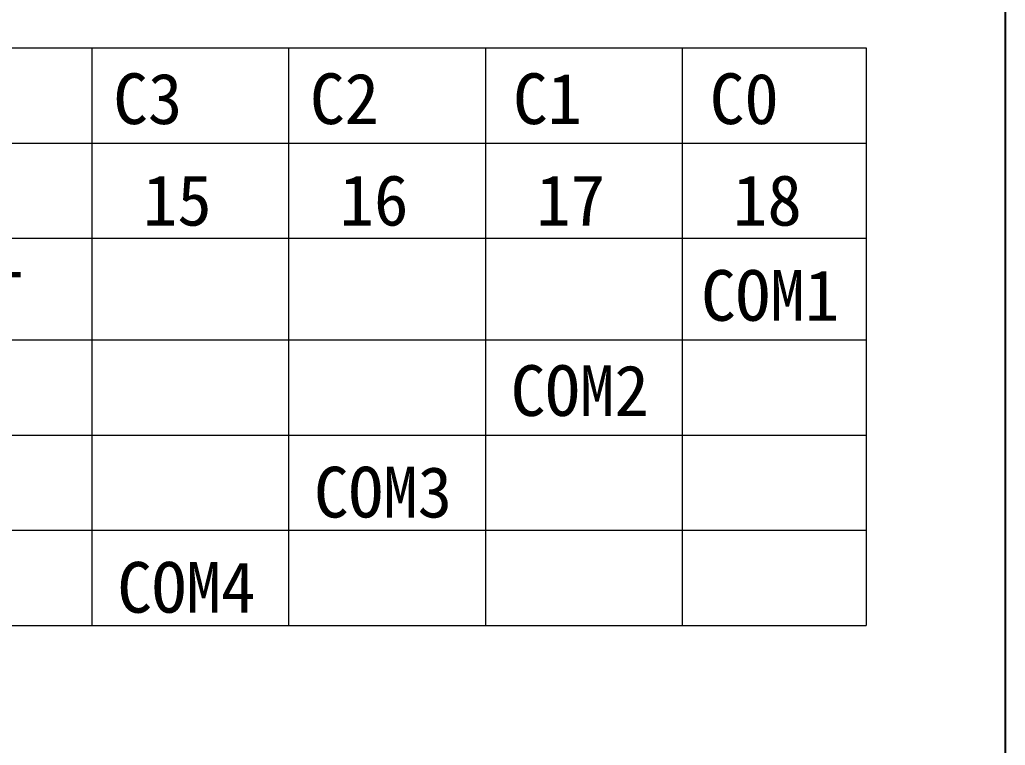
# Model space of a CAD drawing. Header units: millimetres. Extents: x 538 to 2776, y 409 to 1056.
# Drawn here: x 956.18 to 988.79, y 432.58 to 456.58 of the extents above; entities that cross this region are included whole.
import ezdxf

# ---------------------------------------------------------------- set-up
doc = ezdxf.new("R2010")
doc.units = ezdxf.units.MM
doc.layers.add('D', color=4, linetype='Continuous')
doc.layers.add('DWG', color=7, linetype='Continuous')
doc.styles.add('WMF-宋体0', font='')
doc.styles.get('WMF-宋体0').set_extended_font_data('SimSun')

msp = doc.modelspace()

# ---------------------------------------------------------------- linework, layer by layer
at = {"layer": 'D', "color": 7, "lineweight": 0}
for points in [[(860.313, 455.648), (984.186, 455.648)], [(958.571, 455.648), (958.571, 436.542)], [(965.08, 455.648), (965.08, 436.542)], [(971.589, 455.648), (971.589, 436.542)], [(978.097, 455.648), (978.097, 436.542)], [(984.186, 455.648), (984.186, 436.542)], [(860.313, 452.499), (984.186, 452.499)], [(860.313, 449.35), (984.186, 449.35)], [(860.313, 445.99), (984.186, 445.99)], [(860.313, 442.841), (984.186, 442.841)], [(860.313, 439.692), (984.186, 439.692)], [(860.313, 436.542), (984.186, 436.542)]]:
    msp.add_lwpolyline(points, dxfattribs=at)
at = {"layer": 'DWG', "linetype": 'ByBlock'}
for points in [[(988.791, 501.96), (988.791, 408.586), (855.527, 408.586), (855.527, 501.96)], [(988.791, 408.586), (855.527, 408.586), (855.527, 501.96), (988.791, 501.96)]]:
    msp.add_lwpolyline(points, close=True, dxfattribs=at)

# ---------------------------------------------------------------- texts
at = {"layer": 'D', "color": 4, "lineweight": 0, "style": 'WMF-宋体0'}
for s, p in [('C3', (959.278, 453.129)), ('C2', (965.787, 453.129)), ('C1', (972.505, 453.129)), ('C0', (979.014, 453.129)), ('COM1', (978.727, 446.62))]:
    msp.add_text(s, height=1.6796, dxfattribs=at).set_placement(p)
at = {"layer": 'D', "color": 7, "lineweight": 0, "style": 'WMF-宋体0'}
for s, p in [('15', (960.251, 449.77)), ('16', (966.76, 449.77)), ('17', (973.268, 449.77)), ('18', (979.777, 449.77))]:
    msp.add_text(s, height=1.6796, dxfattribs=at).set_placement(p)
at = {"layer": 'D', "color": 3, "lineweight": 0, "style": 'WMF-宋体0'}
for s, p in [('BT', (953.989, 446.559)), ('COM2', (972.428, 443.471))]:
    msp.add_text(s, height=1.6796, dxfattribs=at).set_placement(p)
at = {"layer": 'D', "color": 2, "lineweight": 0, "style": 'WMF-宋体0'}
msp.add_text('COM3', height=1.6796, dxfattribs=at).set_placement((965.92, 440.112))
at = {"layer": 'D', "color": 1, "lineweight": 0, "style": 'WMF-宋体0'}
msp.add_text('COM4', height=1.6796, dxfattribs=at).set_placement((959.411, 436.962))

doc.saveas('drawing.dxf')
